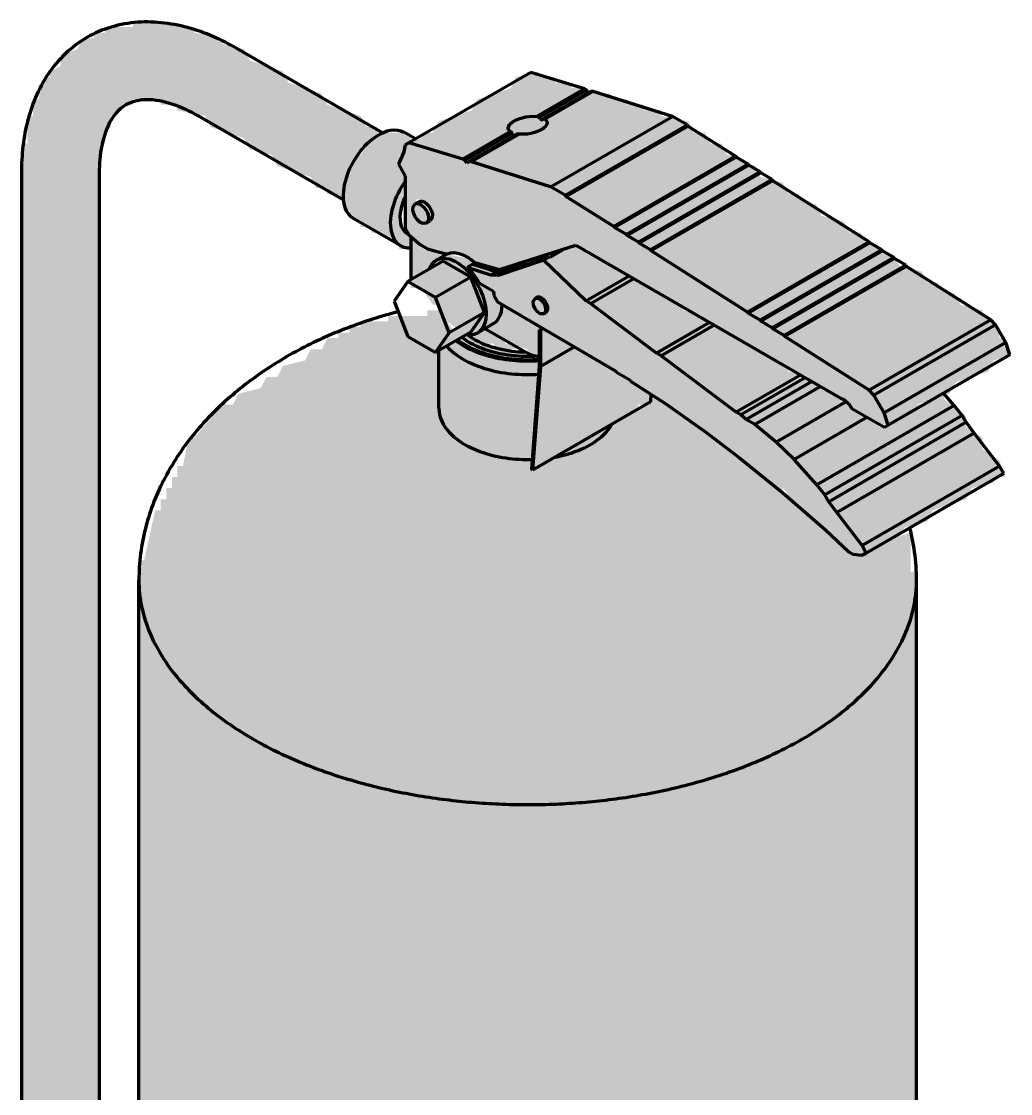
# Model space of a CAD drawing. Header units: millimetres. Extents: x 0 to 420, y 0 to 297.
# Drawn here: x 219 to 236.81, y 219.36 to 238.66 of the extents above; entities that cross this region are included whole.
import ezdxf

# ---------------------------------------------------------------- set-up
doc = ezdxf.new("R2010")
doc.units = ezdxf.units.MM
doc.layers.add('01-VISIBLE', color=7, linetype='CONTINUOUS', lineweight=70)
doc.layers.add('13-GRAFICA', color=30, linetype='CONTINUOUS', lineweight=18)

msp = doc.modelspace()

# ---------------------------------------------------------------- hatches: boundary and pattern name
at = {"layer": '13-GRAFICA', "true_color": 0x202020}
h = msp.add_hatch(color=7, dxfattribs=at)
h.dxf.hatch_style = 1
h.paths.add_polyline_path([(219.01, 215.858), (219.01, 236.458), (219.11, 236.458), (219.11, 236.958), (219.21, 236.958), (219.21, 237.258), (219.31, 237.258), (219.41, 237.658), (219.51, 237.658), (219.51, 237.758), (219.71, 237.858), (219.71, 238.058), (220.01, 238.158), (220.11, 238.358), (220.31, 238.358), (220.31, 238.458), (220.51, 238.458), (220.51, 238.558), (221.01, 238.558), (221.01, 238.658), (222.11, 238.558), (222.11, 238.458), (222.61, 238.358), (222.61, 238.258), (223.01, 238.158), (223.11, 237.958), (223.71, 237.758), (223.81, 237.558), (224.41, 237.358), (224.51, 237.158), (225.11, 236.958), (225.21, 236.758), (225.41, 236.758), (225.41, 236.558), (225.01, 236.258), (225.01, 236.058), (224.91, 236.058), (224.91, 235.858), (224.81, 235.858), (224.81, 235.458), (224.51, 235.558), (224.51, 235.658), (224.31, 235.658), (224.21, 235.858), (223.61, 236.058), (223.51, 236.258), (223.11, 236.358), (223.01, 236.558), (222.41, 236.758), (222.31, 236.958), (221.81, 237.058), (221.81, 237.158), (221.51, 237.158), (221.51, 237.258), (221.01, 237.258), (221.01, 237.158), (220.81, 237.158), (220.81, 237.058), (220.61, 236.958), (220.61, 236.758), (220.51, 236.758), (220.51, 236.458), (220.41, 236.458), (220.41, 215.858), (220.11, 215.858), (220.11, 215.758), (219.31, 215.758), (219.31, 215.858)])
at = {"layer": '13-GRAFICA', "true_color": 0xb21820}
h = msp.add_hatch(color=7, dxfattribs=at)
h.dxf.hatch_style = 1
h.paths.add_polyline_path([(226.51, 234.558), (226.41, 234.558), (226.41, 235.058), (226.41, 235.258), (226.41, 236.658), (226.51, 236.858), (227.11, 237.058), (227.21, 237.258), (227.81, 237.458), (227.91, 237.658), (228.31, 237.758), (228.31, 237.658), (228.61, 237.658), (228.61, 237.558), (228.91, 237.558), (228.91, 237.458), (229.21, 237.458), (229.21, 237.358), (229.61, 237.358), (229.61, 237.258), (229.91, 237.258), (229.91, 237.158), (230.21, 237.158), (230.21, 237.058), (230.51, 237.058), (230.51, 236.958), (231.01, 236.858), (231.11, 236.658), (231.31, 236.658), (231.41, 236.458), (231.61, 236.458), (231.71, 236.258), (231.91, 236.258), (231.91, 236.158), (232.21, 236.058), (232.31, 235.858), (232.71, 235.758), (232.81, 235.558), (233.01, 235.558), (233.01, 235.458), (233.31, 235.358), (233.41, 235.158), (233.81, 235.058), (233.91, 234.858), (234.11, 234.858), (234.21, 234.658), (234.41, 234.658), (234.41, 234.558), (234.71, 234.458), (234.81, 234.258), (235.21, 234.158), (235.31, 233.958), (235.51, 233.958), (235.51, 233.858), (235.81, 233.758), (235.91, 233.558), (236.31, 233.458), (236.31, 233.358), (236.61, 233.158), (236.61, 232.958), (236.71, 232.958), (236.81, 232.658), (236.51, 232.558), (236.41, 232.358), (235.81, 232.158), (235.71, 231.958), (235.11, 231.758), (235.01, 231.558), (234.41, 231.358), (234.31, 231.558), (233.91, 231.658), (233.91, 231.858), (233.31, 232.058), (233.21, 232.258), (232.61, 232.458), (232.51, 232.658), (232.11, 232.758), (232.01, 232.958), (231.41, 233.158), (231.31, 233.358), (230.71, 233.558), (230.61, 233.758), (230.21, 233.858), (230.11, 234.058), (229.51, 234.258), (229.41, 234.458), (229.21, 234.458), (229.21, 234.558), (229.01, 234.558), (229.01, 234.658), (228.91, 234.658), (228.91, 234.558), (228.61, 234.558), (228.61, 234.458), (228.31, 234.458), (228.31, 234.358), (228.01, 234.358), (228.01, 234.258), (227.21, 234.258), (227.21, 234.358), (227.01, 234.358), (227.01, 234.458), (226.51, 234.458)])
at = {"layer": '13-GRAFICA', "true_color": 0xcba23e}
h = msp.add_hatch(color=7, dxfattribs=at)
h.dxf.hatch_style = 1
h.paths.add_polyline_path([(224.91, 235.158), (224.91, 235.258), (224.81, 235.258), (224.81, 235.858), (224.91, 235.858), (225.01, 236.258), (225.11, 236.258), (225.41, 236.658), (226.01, 236.658), (226.01, 236.458), (225.91, 236.458), (225.91, 236.258), (225.81, 236.258), (225.81, 235.958), (225.91, 235.958), (225.81, 234.958), (226.01, 234.858), (226.01, 234.558), (225.81, 234.558), (225.71, 234.758), (225.51, 234.758), (225.51, 234.858), (225.31, 234.858), (225.31, 234.958), (225.11, 234.958), (225.11, 235.058)])
at = {"layer": '13-GRAFICA', "true_color": 0xb21820}
h = msp.add_hatch(color=7, dxfattribs=at)
h.dxf.hatch_style = 1
h.paths.add_polyline_path([(226.21, 236.558), (226.21, 236.658), (226.41, 236.658), (226.41, 235.258), (226.31, 235.258), (226.21, 235.458), (226.11, 235.458), (226.11, 235.358), (226.01, 235.358), (226.01, 236.492)])
h = msp.add_hatch(color=7, dxfattribs=at)
h.dxf.hatch_style = 1
h.paths.add_polyline_path([(225.91, 234.858), (225.91, 235.958), (225.81, 235.958), (225.91, 236.458), (226.01, 236.492), (226.01, 235.358), (226.01, 234.792)])
at = {"layer": '13-GRAFICA', "true_color": 0xd6d9de}
h = msp.add_hatch(color=7, dxfattribs=at)
h.dxf.hatch_style = 1
h.paths.add_polyline_path([(226.11, 235.058), (226.01, 235.358), (226.21, 235.458), (226.21, 235.358), (226.41, 235.258), (226.41, 235.058)])
at = {"layer": '13-GRAFICA', "true_color": 0xb21820}
h = msp.add_hatch(color=7, dxfattribs=at)
h.dxf.hatch_style = 1
h.paths.add_polyline_path([(226.21, 234.558), (226.21, 234.658), (226.01, 234.792), (226.01, 235.358), (226.11, 235.058), (226.41, 235.058), (226.41, 234.558)])
at = {"layer": '13-GRAFICA', "true_color": 0xcba23e}
h = msp.add_hatch(color=7, dxfattribs=at)
h.dxf.hatch_style = 1
h.paths.add_polyline_path([(226.01, 233.858), (226.01, 234.758), (226.11, 234.758), (226.21, 234.558), (227.21, 234.358), (227.21, 234.258), (227.01, 234.258), (227.01, 234.158), (227.11, 234.158), (227.31, 233.858), (227.51, 233.858), (227.51, 233.658), (227.61, 233.658), (227.71, 233.458), (227.91, 233.458), (227.91, 233.358), (228.11, 233.358), (228.11, 233.258), (228.31, 233.158), (228.31, 232.658), (228.11, 232.658), (228.11, 232.758), (227.51, 232.958), (227.41, 233.158), (227.31, 233.158), (227.31, 233.058), (226.81, 233.058), (226.81, 233.158), (226.51, 233.358), (226.51, 233.558), (226.41, 233.558), (226.21, 233.858)])
at = {"layer": '13-GRAFICA', "true_color": 0xb21820}
h = msp.add_hatch(color=7, dxfattribs=at)
h.dxf.hatch_style = 1
h.paths.add_polyline_path([(228.61, 232.958), (228.61, 233.058), (228.51, 233.083), (228.51, 233.558), (228.51, 234.458), (228.61, 234.458), (228.61, 234.558), (228.91, 234.558), (228.91, 234.658), (229.01, 234.658), (229.01, 234.558), (229.41, 234.458), (229.51, 234.258), (230.11, 234.058), (230.21, 233.858), (230.61, 233.758), (230.71, 233.558), (230.91, 233.558), (230.91, 233.458), (231.31, 233.358), (231.41, 233.158), (232.01, 232.958), (232.11, 232.758), (232.51, 232.658), (232.61, 232.458), (232.81, 232.458), (232.81, 232.358), (233.21, 232.258), (233.31, 232.058), (233.91, 231.858), (233.91, 231.658), (234.31, 231.558), (234.41, 231.358), (234.61, 231.358), (234.61, 231.458), (234.81, 231.458), (234.81, 231.558), (235.01, 231.558), (235.11, 231.758), (235.31, 231.758), (235.31, 231.858), (235.61, 231.958), (235.61, 231.858), (236.01, 231.558), (236.01, 231.358), (236.31, 231.158), (236.31, 230.958), (236.61, 230.758), (236.71, 230.458), (236.51, 230.458), (236.51, 230.358), (236.11, 230.258), (236.01, 230.058), (235.41, 229.858), (235.31, 229.658), (234.91, 229.558), (234.81, 229.358), (234.61, 229.358), (234.61, 229.258), (234.41, 229.258), (234.41, 229.158), (234.21, 229.158), (234.21, 229.058), (233.91, 229.058), (233.41, 229.658), (233.21, 229.658), (232.71, 230.258), (232.51, 230.258), (232.21, 230.658), (232.01, 230.658), (231.81, 230.958), (231.61, 230.958), (231.31, 231.358), (231.11, 231.358), (231.01, 231.558), (230.81, 231.558), (230.71, 231.758), (230.51, 231.758), (230.41, 231.958), (230.21, 231.958), (230.21, 232.058), (229.91, 232.158), (229.81, 232.358), (229.41, 232.458), (229.31, 232.658), (228.91, 232.758), (228.81, 232.958)])
h = msp.add_hatch(color=7, dxfattribs=at)
h.dxf.hatch_style = 1
h.paths.add_polyline_path([(228.31, 234.358), (228.31, 234.458), (228.51, 234.458), (228.51, 233.558), (228.21, 233.658), (228.21, 234.358)])
h = msp.add_hatch(color=7, dxfattribs=at)
h.dxf.hatch_style = 1
h.paths.add_polyline_path([(228.11, 233.358), (227.71, 233.458), (227.71, 233.558), (227.51, 233.658), (227.51, 233.858), (227.31, 233.858), (227.01, 234.258), (228.01, 234.258), (228.01, 234.358), (228.21, 234.358), (228.21, 233.658), (228.21, 233.458), (228.21, 233.158)])
at = {"layer": '13-GRAFICA', "true_color": 0xd6d9de}
h = msp.add_hatch(color=7, dxfattribs=at)
h.dxf.hatch_style = 1
h.paths.add_polyline_path([(228.41, 233.358), (228.21, 233.458), (228.21, 233.658), (228.51, 233.558)])
at = {"layer": '13-GRAFICA', "true_color": 0xb21820}
h = msp.add_hatch(color=7, dxfattribs=at)
h.dxf.hatch_style = 1
h.paths.add_polyline_path([(228.21, 233.158), (228.21, 233.458), (228.41, 233.358), (228.51, 233.558), (228.51, 233.083)])
h = msp.add_hatch(color=7, dxfattribs=at)
h.dxf.hatch_style = 1
h.paths.add_polyline_path([(223.81, 194.658), (223.81, 194.758), (223.21, 194.958), (223.11, 195.158), (222.71, 195.258), (222.31, 195.758), (222.11, 195.758), (221.91, 196.058), (221.71, 196.058), (221.61, 196.558), (221.91, 196.358), (221.91, 196.158), (222.01, 196.158), (222.21, 195.858), (222.41, 195.858), (222.51, 195.658), (222.71, 195.658), (222.91, 195.358), (223.11, 195.358), (223.21, 195.158), (223.51, 195.158), (223.51, 195.058), (223.71, 195.058), (223.71, 194.958), (223.91, 194.958), (223.91, 194.858), (224.11, 194.858), (224.11, 194.758), (224.31, 194.758), (224.31, 194.658), (225.01, 194.558), (225.01, 194.458), (225.41, 194.458), (225.41, 194.358), (225.81, 194.358), (225.81, 194.258), (227.31, 194.158), (227.31, 194.058), (228.81, 194.058), (228.81, 194.158), (229.81, 194.158), (229.81, 194.258), (230.91, 194.358), (230.91, 194.458), (231.21, 194.458), (231.21, 194.558), (231.51, 194.558), (231.51, 194.658), (231.81, 194.658), (231.81, 194.758), (232.11, 194.758), (232.11, 194.858), (232.61, 194.958), (232.71, 195.158), (232.91, 195.158), (232.91, 195.258), (233.51, 195.458), (233.91, 195.958), (234.11, 195.958), (234.11, 196.058), (234.41, 196.258), (234.41, 215.358), (234.21, 215.358), (234.21, 215.258), (234.11, 215.258), (233.61, 214.658), (233.41, 214.658), (233.31, 214.458), (233.11, 214.458), (233.11, 214.358), (232.91, 214.358), (232.91, 214.258), (232.71, 214.258), (232.71, 214.158), (232.51, 214.158), (232.51, 214.058), (232.31, 214.058), (232.31, 213.958), (232.11, 213.958), (232.11, 213.858), (231.81, 213.858), (231.81, 213.758), (231.41, 213.758), (231.41, 213.658), (231.11, 213.658), (231.11, 213.558), (230.81, 213.558), (230.81, 213.458), (230.31, 213.458), (230.31, 213.358), (229.61, 213.358), (229.61, 213.258), (228.01, 213.258), (228.01, 213.158), (227.51, 213.158), (227.51, 213.258), (226.61, 213.258), (226.61, 213.358), (225.91, 213.358), (225.91, 213.458), (224.71, 213.658), (224.71, 213.758), (224.41, 213.758), (224.41, 213.858), (224.21, 213.858), (224.21, 213.958), (224.01, 213.958), (224.01, 214.058), (223.71, 214.058), (223.71, 214.158), (223.11, 214.358), (223.11, 214.458), (222.81, 214.558), (222.61, 214.858), (222.41, 214.858), (222.31, 215.058), (222.11, 215.058), (222.11, 215.258), (222.01, 215.258), (222.01, 215.358), (221.71, 215.558), (221.71, 215.758), (221.41, 215.958), (221.41, 216.258), (221.31, 216.258), (221.31, 216.558), (221.21, 216.558), (221.21, 217.258), (221.11, 217.258), (221.11, 228.958), (221.21, 228.958), (221.41, 229.858), (221.51, 229.858), (221.51, 230.058), (221.61, 230.058), (221.61, 230.258), (221.71, 230.258), (221.71, 230.458), (221.81, 230.458), (221.81, 230.658), (221.91, 230.658), (222.01, 231.158), (222.11, 231.158), (222.61, 231.758), (222.81, 231.758), (222.91, 231.958), (223.31, 232.058), (223.41, 232.258), (223.61, 232.258), (223.71, 232.458), (224.11, 232.558), (224.21, 232.758), (224.41, 232.758), (224.51, 232.958), (224.71, 232.958), (224.71, 233.058), (224.91, 233.058), (224.91, 233.158), (225.11, 233.158), (225.11, 233.258), (225.61, 233.258), (225.61, 233.358), (226.31, 233.358), (226.31, 233.458), (226.51, 233.458), (226.81, 233.058), (227.01, 233.058), (227.01, 232.958), (227.21, 232.958), (227.21, 232.858), (228.31, 232.658), (228.21, 230.658), (228.41, 230.658), (228.41, 230.758), (228.81, 230.858), (228.91, 231.058), (229.31, 231.158), (229.41, 231.358), (230.01, 231.558), (230.01, 231.658), (230.31, 231.758), (230.31, 231.958), (230.41, 231.958), (230.51, 231.758), (230.71, 231.758), (230.81, 231.558), (231.01, 231.558), (231.11, 231.358), (231.31, 231.358), (231.61, 230.958), (231.81, 230.958), (232.01, 230.658), (232.21, 230.658), (232.51, 230.258), (232.71, 230.258), (232.71, 230.158), (232.81, 230.158), (233.21, 229.658), (233.41, 229.658), (233.91, 229.058), (234.21, 229.058), (234.21, 229.158), (234.41, 229.158), (234.41, 229.258), (235.01, 229.458), (235.01, 228.758), (235.11, 228.758), (235.11, 197.358), (235.01, 197.358), (235.01, 197.058), (234.91, 197.058), (234.91, 196.658), (234.81, 196.658), (234.71, 196.358), (234.41, 196.158), (234.41, 195.958), (234.31, 195.958), (234.01, 195.558), (233.81, 195.558), (233.61, 195.258), (233.41, 195.258), (233.21, 194.958), (233.01, 194.958), (233.01, 194.858), (232.81, 194.858), (232.81, 194.758), (232.61, 194.758), (232.61, 194.658), (232.31, 194.658), (232.31, 194.558), (232.11, 194.558), (232.11, 194.458), (231.91, 194.458), (231.91, 194.358), (231.21, 194.258), (231.21, 194.158), (230.81, 194.158), (230.81, 194.058), (230.51, 194.058), (230.51, 193.958), (229.01, 193.858), (229.01, 193.758), (227.21, 193.758), (227.21, 193.858), (226.41, 193.858), (226.41, 193.958), (225.21, 194.058), (225.21, 194.158), (225.01, 194.158), (224.91, 194.358), (224.31, 194.458), (224.31, 194.558), (224.11, 194.558), (224.11, 194.658)])
at = {"layer": '13-GRAFICA', "true_color": 0xcba23e}
h = msp.add_hatch(color=7, dxfattribs=at)
h.dxf.hatch_style = 1
h.paths.add_polyline_path([(227.91, 232.758), (227.51, 232.758), (227.51, 232.858), (227.21, 232.858), (227.21, 232.958), (227.01, 232.958), (227.01, 233.058), (227.31, 233.058), (227.31, 233.158), (227.41, 233.158), (227.51, 232.958), (227.71, 232.958), (227.71, 232.858), (227.91, 232.858)])
at = {"layer": '13-GRAFICA', "true_color": 0xc81e2d}
h = msp.add_hatch(color=7, dxfattribs=at)
h.dxf.hatch_style = 1
h.paths.add_polyline_path([(228.21, 230.658), (228.31, 233.158), (228.61, 233.058), (228.61, 232.958), (228.81, 232.958), (228.91, 232.758), (229.31, 232.658), (229.41, 232.458), (229.81, 232.358), (229.91, 232.158), (230.11, 232.158), (230.11, 232.058), (230.31, 231.958), (230.31, 231.758), (230.11, 231.758), (230.01, 231.558), (229.41, 231.358), (229.31, 231.158), (228.91, 231.058), (228.81, 230.858), (228.61, 230.858), (228.61, 230.758), (228.41, 230.758), (228.41, 230.658)])

# ---------------------------------------------------------------- linework, layer by layer
at = {"layer": '01-VISIBLE'}
for p, q in [((225.504, 236.655), (222.881, 238.17)), ((228.171, 237.741), (225.979, 236.476)), ((229.141, 237.445), (228.171, 237.741)), ((229.141, 237.445), (228.281, 236.948)), ((229.177, 237.424), (228.325, 236.932)), ((229.261, 237.403), (228.408, 236.91)), ((229.297, 237.396), (228.434, 236.898)), ((229.177, 237.424), (229.141, 237.445)), ((229.213, 237.375), (229.177, 237.424)), ((229.297, 237.396), (229.261, 237.403)), ((230.722, 236.946), (229.297, 237.396)), ((224.804, 235.443), (222.181, 236.958)), ((228.53, 235.681), (230.722, 236.946)), ((228.793, 235.529), (230.985, 236.795)), ((228.805, 235.508), (230.997, 236.774)), ((230.985, 236.795), (230.722, 236.946)), ((230.997, 236.774), (230.985, 236.795)), ((231.859, 236.235), (230.997, 236.774)), ((226.097, 236.544), (225.887, 236.665)), ((227.808, 236.675), (226.949, 236.179)), ((227.836, 236.65), (226.985, 236.158)), ((227.922, 236.63), (227.069, 236.137)), ((227.968, 236.629), (227.105, 236.13)), ((225.913, 236.438), (225.889, 236.314)), ((225.979, 236.476), (225.913, 236.438)), ((226.949, 236.179), (225.979, 236.476)), ((225.889, 236.314), (225.793, 236.092)), ((231.859, 236.235), (229.667, 234.969)), ((231.871, 236.215), (229.679, 234.949)), ((231.871, 236.215), (231.859, 236.235)), ((232.086, 236.09), (231.871, 236.215)), ((225.793, 236.092), (225.913, 235.871)), ((226.985, 236.158), (226.949, 236.179)), ((227.021, 236.11), (226.985, 236.158)), ((227.069, 236.137), (227.021, 236.11)), ((227.105, 236.13), (227.069, 236.137)), ((228.53, 235.681), (227.105, 236.13)), ((232.086, 236.09), (229.894, 234.824)), ((232.098, 236.069), (229.906, 234.804)), ((232.098, 236.069), (232.086, 236.09)), ((232.302, 235.952), (232.098, 236.069)), ((219.002, 235.931), (219.002, 215.901)), ((220.402, 235.931), (220.402, 215.901)), ((225.913, 235.871), (225.913, 234.931)), ((232.302, 235.952), (230.11, 234.686)), ((232.314, 235.931), (230.122, 234.665)), ((232.518, 235.813), (230.326, 234.548)), ((232.314, 235.931), (232.302, 235.952)), ((232.518, 235.813), (232.314, 235.931)), ((232.53, 235.792), (232.518, 235.813)), ((228.793, 235.529), (228.53, 235.681)), ((232.53, 235.792), (230.338, 234.527)), ((234.266, 234.693), (232.53, 235.792)), ((228.805, 235.508), (228.793, 235.529)), ((229.667, 234.969), (228.805, 235.508)), ((226.091, 235.374), (226.162, 235.414)), ((225.835, 234.617), (224.987, 235.106)), ((226.291, 235.027), (226.362, 235.068)), ((225.913, 234.931), (225.979, 234.817)), ((229.679, 234.949), (229.667, 234.969)), ((229.894, 234.824), (229.679, 234.949)), ((225.98, 234.816), (225.958, 234.829)), ((225.979, 234.817), (226.183, 234.644)), ((226.02, 234.011), (226.02, 234.782)), ((229.906, 234.804), (229.894, 234.824)), ((230.11, 234.686), (229.906, 234.804)), ((230.122, 234.665), (230.11, 234.686)), ((230.326, 234.548), (230.122, 234.665)), ((234.266, 234.693), (232.074, 233.427)), ((234.278, 234.672), (232.086, 233.407)), ((234.278, 234.672), (234.266, 234.693)), ((234.493, 234.548), (234.278, 234.672)), ((226.183, 234.644), (226.314, 234.568)), ((226.314, 234.568), (226.665, 234.467)), ((226.663, 234.468), (226.469, 234.355)), ((227.608, 234.195), (228.984, 234.631)), ((228.791, 234.569), (228.518, 234.412)), ((228.984, 234.631), (233.774, 231.865)), ((230.338, 234.527), (230.326, 234.548)), ((232.074, 233.427), (230.338, 234.527)), ((234.493, 234.548), (232.301, 233.282)), ((234.505, 234.527), (232.313, 233.261)), ((234.505, 234.527), (234.493, 234.548)), ((234.708, 234.41), (234.505, 234.527)), ((226.596, 234.344), (225.96, 233.976)), ((227.091, 234.058), (226.596, 234.344)), ((227.132, 234.292), (227.026, 234.23)), ((227.132, 234.292), (227.56, 234.154)), ((227.15, 234.327), (227.608, 234.195)), ((227.283, 234.289), (227.232, 234.259)), ((228.4, 234.362), (227.586, 234.086)), ((227.977, 234.312), (227.586, 234.086)), ((227.633, 234.15), (227.835, 234.267)), ((227.638, 234.15), (227.848, 234.271)), ((227.642, 234.15), (227.858, 234.274)), ((227.646, 234.149), (227.866, 234.277)), ((227.648, 234.149), (227.871, 234.278)), ((227.956, 234.305), (227.683, 234.148)), ((227.835, 234.196), (228.506, 234.423)), ((227.835, 234.196), (228.108, 234.353)), ((228.4, 234.362), (228.506, 234.423)), ((229.166, 233.63), (228.4, 234.362)), ((228.506, 234.423), (228.518, 234.412)), ((234.708, 234.41), (232.516, 233.144)), ((234.72, 234.389), (232.528, 233.123)), ((234.924, 234.271), (232.732, 233.006)), ((234.72, 234.389), (234.708, 234.41)), ((234.924, 234.271), (234.72, 234.389)), ((234.936, 234.25), (234.924, 234.271)), ((227.454, 234.092), (227.026, 234.23)), ((227.56, 234.154), (227.454, 234.092)), ((227.586, 234.086), (227.454, 234.092)), ((227.56, 234.154), (227.683, 234.148)), ((229.166, 233.63), (229.942, 234.078)), ((234.936, 234.25), (232.744, 232.985)), ((236.457, 233.29), (234.936, 234.25)), ((225.96, 233.976), (225.713, 233.624)), ((226.455, 233.69), (225.96, 233.976)), ((227.091, 234.058), (226.455, 233.69)), ((227.339, 233.42), (227.091, 234.058)), ((227.252, 233.946), (227.502, 233.802)), ((229.25, 233.581), (230.026, 234.029)), ((226.702, 233.053), (226.455, 233.69)), ((227.502, 233.802), (227.508, 233.723)), ((227.508, 233.723), (227.574, 233.609)), ((228.249, 233.673), (228.284, 233.693)), ((225.713, 233.624), (225.96, 232.986)), ((227.574, 233.609), (229.705, 232.364)), ((229.25, 233.581), (229.166, 233.63)), ((230.435, 232.69), (229.25, 233.581)), ((227.339, 233.42), (226.702, 233.053)), ((227.091, 233.068), (227.339, 233.42)), ((228.409, 233.396), (228.444, 233.416)), ((232.086, 233.407), (232.074, 233.427)), ((232.301, 233.282), (232.086, 233.407)), ((227.502, 233.22), (227.219, 233.056)), ((227.346, 233.13), (228.117, 232.685)), ((228.331, 233.109), (228.381, 233.137)), ((228.331, 233.109), (228.345, 233.1)), ((228.331, 232.455), (228.331, 233.109)), ((228.345, 233.1), (228.395, 233.129)), ((231.391, 233.241), (230.435, 232.69)), ((231.475, 233.193), (230.519, 232.641)), ((232.313, 233.261), (232.301, 233.282)), ((232.516, 233.144), (232.313, 233.261)), ((232.528, 233.123), (232.516, 233.144)), ((232.732, 233.006), (232.528, 233.123)), ((236.457, 233.29), (234.265, 232.024)), ((236.54, 233.2), (234.348, 231.934)), ((236.54, 233.2), (236.457, 233.29)), ((236.726, 232.879), (236.54, 233.2)), ((225.96, 232.986), (226.455, 232.701)), ((227.091, 233.068), (226.455, 232.701)), ((226.455, 232.701), (226.702, 233.053)), ((228.345, 233.1), (228.345, 232.447)), ((232.744, 232.985), (232.732, 233.006)), ((234.265, 232.024), (232.744, 232.985)), ((226.517, 231.697), (226.517, 232.736)), ((228.958, 232.8), (228.345, 232.447)), ((236.726, 232.879), (234.534, 231.613)), ((236.798, 232.657), (236.726, 232.879)), ((230.519, 232.641), (230.435, 232.69)), ((231.872, 231.625), (230.519, 232.641)), ((236.798, 232.657), (234.606, 231.391)), ((228.19, 230.594), (228.331, 232.455)), ((228.345, 232.447), (228.204, 230.584)), ((229.705, 232.364), (229.717, 232.343)), ((229.717, 232.343), (229.957, 232.205)), ((229.957, 232.205), (229.969, 232.184)), ((229.969, 232.184), (230.603, 231.776)), ((233.031, 232.294), (231.872, 231.625)), ((233.115, 232.246), (231.956, 231.576)), ((233.235, 232.177), (232.052, 231.494)), ((230.336, 231.948), (230.325, 231.809)), ((233.39, 232.087), (232.207, 231.404)), ((234.348, 231.934), (234.265, 232.024)), ((235.796, 231.747), (235.601, 231.966)), ((230.325, 231.809), (228.204, 230.584)), ((230.603, 231.776), (231.321, 231.265)), ((233.855, 231.815), (232.591, 231.085)), ((233.774, 231.865), (233.798, 231.865)), ((233.798, 231.865), (233.894, 231.782)), ((233.894, 231.782), (233.953, 231.692)), ((234.534, 231.613), (234.348, 231.934)), ((231.956, 231.576), (231.872, 231.625)), ((232.052, 231.494), (231.956, 231.576)), ((235.796, 231.747), (233.321, 230.318)), ((235.939, 231.567), (233.465, 230.138)), ((233.953, 231.692), (234.54, 231.353)), ((234.606, 231.391), (234.534, 231.613)), ((235.939, 231.567), (235.796, 231.747)), ((236.012, 231.443), (235.939, 231.567)), ((232.207, 231.404), (232.052, 231.494)), ((232.591, 231.085), (232.207, 231.404)), ((234.228, 231.534), (232.914, 230.775)), ((236.012, 231.443), (233.537, 230.014)), ((234.54, 231.353), (234.606, 231.391)), ((236.155, 231.249), (236.012, 231.443)), ((231.321, 231.265), (231.932, 230.802)), ((236.155, 231.249), (233.68, 229.82)), ((236.61, 230.655), (236.155, 231.249)), ((232.914, 230.775), (232.591, 231.085)), ((231.932, 230.802), (232.711, 230.172)), ((233.321, 230.318), (232.914, 230.775)), ((236.61, 230.655), (234.136, 229.226)), ((236.688, 230.52), (236.61, 230.655)), ((228.204, 230.584), (228.19, 230.594)), ((236.688, 230.52), (234.213, 229.091)), ((233.465, 230.138), (233.321, 230.318)), ((232.711, 230.172), (233.477, 229.509)), ((233.537, 230.014), (233.465, 230.138)), ((233.68, 229.82), (233.537, 230.014)), ((234.136, 229.226), (233.68, 229.82)), ((233.477, 229.509), (233.896, 229.115)), ((233.896, 229.115), (233.968, 229.073)), ((233.968, 229.073), (234.124, 229.053)), ((234.124, 229.053), (234.213, 229.091)), ((234.213, 229.091), (234.136, 229.226)), ((221.117, 217.228), (221.117, 228.604)), ((235.117, 197.44), (235.117, 228.604))]:
    msp.add_line(p, q, dxfattribs=at)
for points in [[(222.881, 238.17), (222.828, 238.2), (222.775, 238.229), (222.722, 238.257), (222.668, 238.285), (222.614, 238.312), (222.56, 238.338), (222.505, 238.363), (222.449, 238.387), (222.394, 238.411), (222.338, 238.433), (222.281, 238.455), (222.225, 238.475), (222.167, 238.495), (222.11, 238.513), (222.052, 238.531), (221.994, 238.547), (221.936, 238.563), (221.877, 238.577), (221.818, 238.59), (221.759, 238.602), (221.699, 238.612), (221.64, 238.622), (221.58, 238.63), (221.52, 238.636), (221.46, 238.642), (221.4, 238.646), (221.339, 238.648), (221.279, 238.649), (221.218, 238.649), (221.158, 238.647), (221.098, 238.643), (221.038, 238.638), (220.978, 238.632), (220.918, 238.624), (220.858, 238.614), (220.799, 238.602), (220.74, 238.589), (220.682, 238.575), (220.623, 238.558), (220.566, 238.54), (220.509, 238.521), (220.452, 238.499), (220.396, 238.476), (220.341, 238.452), (220.287, 238.425), (220.233, 238.398), (220.181, 238.368), (220.129, 238.337), (220.078, 238.305), (220.028, 238.271), (219.979, 238.235), (219.931, 238.198), (219.885, 238.16), (219.839, 238.121), (219.794, 238.08), (219.751, 238.038), (219.709, 237.994), (219.668, 237.95), (219.629, 237.904), (219.591, 237.857), (219.554, 237.81), (219.518, 237.761), (219.483, 237.711), (219.45, 237.661), (219.418, 237.61), (219.388, 237.558), (219.359, 237.505), (219.331, 237.451), (219.304, 237.397), (219.279, 237.342), (219.254, 237.287), (219.231, 237.231), (219.21, 237.175), (219.189, 237.118), (219.17, 237.061), (219.151, 237.003), (219.134, 236.945), (219.119, 236.887), (219.104, 236.829), (219.09, 236.77), (219.077, 236.711), (219.066, 236.651), (219.055, 236.592), (219.046, 236.532), (219.037, 236.473), (219.03, 236.413), (219.023, 236.353), (219.017, 236.293), (219.013, 236.232), (219.009, 236.172), (219.006, 236.112), (219.004, 236.052), (219.003, 235.991), (219.002, 235.931)], [(220.881, 237.156), (220.828, 237.122), (220.779, 237.083), (220.734, 237.04), (220.693, 236.994), (220.655, 236.944), (220.621, 236.892), (220.59, 236.838), (220.562, 236.782), (220.537, 236.725), (220.514, 236.667), (220.495, 236.608), (220.477, 236.548), (220.462, 236.488), (220.448, 236.427), (220.437, 236.365), (220.427, 236.304), (220.419, 236.242), (220.413, 236.18), (220.408, 236.118), (220.405, 236.055), (220.403, 235.993), (220.402, 235.931)], [(222.181, 236.958), (222.126, 236.988), (222.071, 237.018), (222.016, 237.046), (221.959, 237.073), (221.903, 237.098), (221.845, 237.122), (221.787, 237.145), (221.728, 237.166), (221.669, 237.184), (221.609, 237.201), (221.548, 237.216), (221.487, 237.228), (221.425, 237.238), (221.363, 237.245), (221.301, 237.249), (221.239, 237.249), (221.177, 237.245), (221.115, 237.237), (221.054, 237.225), (220.994, 237.207), (220.936, 237.184), (220.881, 237.156)], [(227.767, 236.742), (227.792, 236.802), (227.84, 236.846), (227.896, 236.88), (227.957, 236.905), (228.02, 236.925), (228.084, 236.939), (228.15, 236.948), (228.216, 236.951), (228.281, 236.948)], [(228.325, 236.932), (228.318, 236.935), (228.311, 236.938), (228.304, 236.941), (228.296, 236.944), (228.289, 236.946), (228.281, 236.948)], [(228.325, 236.932), (228.332, 236.925), (228.339, 236.917), (228.345, 236.909), (228.352, 236.901), (228.358, 236.893), (228.364, 236.885)], [(228.364, 236.885), (228.371, 236.889), (228.379, 236.894), (228.386, 236.898), (228.393, 236.902), (228.4, 236.906), (228.408, 236.91)], [(228.467, 236.836), (228.462, 236.808), (228.449, 236.784), (228.431, 236.762), (228.41, 236.743), (228.388, 236.727), (228.364, 236.712)], [(228.408, 236.91), (228.412, 236.909), (228.416, 236.907), (228.421, 236.905), (228.425, 236.902), (228.429, 236.9), (228.434, 236.898)], [(228.434, 236.898), (228.443, 236.889), (228.451, 236.88), (228.457, 236.87), (228.462, 236.859), (228.466, 236.848), (228.467, 236.836)], [(224.987, 235.106), (224.937, 235.142), (224.895, 235.187), (224.862, 235.239), (224.837, 235.294), (224.819, 235.353), (224.807, 235.413), (224.802, 235.474), (224.801, 235.536), (224.804, 235.597), (224.811, 235.658), (224.821, 235.718), (224.835, 235.778), (224.852, 235.837), (224.871, 235.895), (224.893, 235.953), (224.917, 236.009), (224.943, 236.065), (224.972, 236.119), (225.002, 236.172), (225.035, 236.224), (225.07, 236.275), (225.107, 236.324), (225.146, 236.371), (225.186, 236.417), (225.229, 236.461), (225.274, 236.502), (225.321, 236.542), (225.37, 236.578), (225.422, 236.612), (225.476, 236.642), (225.531, 236.667), (225.589, 236.687), (225.649, 236.701), (225.71, 236.707), (225.771, 236.704), (225.831, 236.69), (225.887, 236.665)], [(227.808, 236.675), (227.797, 236.683), (227.787, 236.693), (227.779, 236.704), (227.772, 236.716), (227.768, 236.729), (227.767, 236.742)], [(227.808, 236.675), (227.812, 236.671), (227.817, 236.666), (227.821, 236.662), (227.826, 236.658), (227.831, 236.654), (227.836, 236.65)], [(227.869, 236.599), (227.863, 236.608), (227.858, 236.616), (227.852, 236.624), (227.846, 236.633), (227.841, 236.641), (227.836, 236.65)], [(227.968, 236.629), (227.96, 236.629), (227.953, 236.629), (227.945, 236.629), (227.937, 236.629), (227.93, 236.63), (227.922, 236.63)], [(228.364, 236.712), (228.303, 236.682), (228.238, 236.659), (228.172, 236.643), (228.105, 236.632), (228.036, 236.627), (227.968, 236.629)], [(225.835, 234.617), (225.786, 234.652), (225.744, 234.697), (225.711, 234.748), (225.686, 234.803), (225.668, 234.861), (225.656, 234.921), (225.65, 234.982), (225.649, 235.042), (225.652, 235.103), (225.659, 235.164), (225.669, 235.224), (225.682, 235.283), (225.699, 235.342), (225.718, 235.4), (225.739, 235.457), (225.763, 235.513), (225.789, 235.568), (225.817, 235.623), (225.847, 235.675), (225.879, 235.727), (225.913, 235.778)], [(225.958, 234.829), (225.91, 234.866), (225.873, 234.914), (225.847, 234.969), (225.831, 235.028), (225.824, 235.088), (225.822, 235.149), (225.827, 235.21), (225.837, 235.27), (225.85, 235.329), (225.868, 235.387), (225.889, 235.444), (225.913, 235.5)], [(226.162, 235.414), (226.178, 235.421), (226.195, 235.424), (226.213, 235.423), (226.23, 235.419), (226.246, 235.413), (226.262, 235.405)], [(226.291, 235.027), (226.23, 235.021), (226.174, 235.048), (226.128, 235.091), (226.091, 235.143), (226.065, 235.2), (226.051, 235.261), (226.055, 235.324), (226.091, 235.374)], [(226.091, 235.374), (226.107, 235.38), (226.125, 235.383), (226.142, 235.382), (226.159, 235.378), (226.176, 235.372), (226.191, 235.364)], [(226.191, 235.364), (226.243, 235.322), (226.284, 235.27), (226.314, 235.211), (226.331, 235.147), (226.328, 235.08), (226.291, 235.027)], [(226.262, 235.405), (226.314, 235.363), (226.355, 235.311), (226.385, 235.252), (226.401, 235.187), (226.399, 235.121), (226.362, 235.068)], [(226.02, 234.575), (225.988, 234.575), (225.956, 234.577), (225.924, 234.582), (225.894, 234.591), (225.864, 234.602), (225.835, 234.617)], [(227.15, 234.327), (227.098, 234.369), (227.043, 234.407), (226.985, 234.439), (226.924, 234.466), (226.86, 234.484), (226.794, 234.492), (226.728, 234.488), (226.665, 234.467)], [(226.469, 234.355), (226.44, 234.336), (226.415, 234.314), (226.392, 234.288), (226.373, 234.259), (226.357, 234.229), (226.344, 234.198)], [(227.219, 233.056), (227.268, 233.093), (227.307, 233.14), (227.336, 233.193), (227.356, 233.251), (227.368, 233.31), (227.374, 233.371), (227.374, 233.432), (227.368, 233.493), (227.359, 233.553), (227.346, 233.613), (227.33, 233.672), (227.31, 233.729), (227.287, 233.786), (227.262, 233.842), (227.234, 233.896), (227.203, 233.949), (227.17, 234), (227.135, 234.05), (227.097, 234.098), (227.057, 234.143), (227.014, 234.187), (226.969, 234.228), (226.922, 234.267), (226.872, 234.301), (226.819, 234.332), (226.764, 234.358), (226.706, 234.377), (226.646, 234.388), (226.585, 234.39), (226.525, 234.379), (226.469, 234.355)], [(227.252, 233.946), (227.221, 233.998), (227.186, 234.048), (227.15, 234.097), (227.111, 234.144), (227.069, 234.188), (227.026, 234.23)], [(228.284, 233.693), (228.297, 233.699), (228.311, 233.701), (228.325, 233.7), (228.339, 233.697), (228.352, 233.692), (228.364, 233.685)], [(228.364, 233.685), (228.406, 233.652), (228.438, 233.61), (228.462, 233.563), (228.476, 233.512), (228.474, 233.459), (228.444, 233.416)], [(227.502, 233.22), (227.553, 233.259), (227.594, 233.31), (227.624, 233.368), (227.643, 233.43), (227.654, 233.495), (227.657, 233.56)], [(228.409, 233.396), (228.344, 233.396), (228.289, 233.435), (228.249, 233.488), (228.223, 233.55), (228.217, 233.617), (228.249, 233.673)], [(228.249, 233.673), (228.262, 233.678), (228.276, 233.68), (228.29, 233.68), (228.303, 233.676), (228.316, 233.671), (228.329, 233.665)], [(228.329, 233.665), (228.37, 233.632), (228.403, 233.59), (228.427, 233.543), (228.44, 233.491), (228.438, 233.438), (228.409, 233.396)], [(225.787, 233.432), (225.729, 233.417), (225.671, 233.402), (225.613, 233.385), (225.555, 233.369), (225.497, 233.352), (225.439, 233.335), (225.382, 233.317), (225.324, 233.299), (225.267, 233.281), (225.21, 233.262), (225.153, 233.243), (225.096, 233.223), (225.039, 233.203), (224.983, 233.182), (224.926, 233.162), (224.87, 233.14), (224.814, 233.119), (224.758, 233.096), (224.702, 233.074), (224.646, 233.051), (224.591, 233.027), (224.536, 233.004), (224.481, 232.979), (224.426, 232.955), (224.371, 232.93), (224.316, 232.904), (224.262, 232.878), (224.208, 232.852), (224.154, 232.825), (224.101, 232.798), (224.047, 232.77), (223.994, 232.742), (223.941, 232.713), (223.888, 232.685), (223.836, 232.655), (223.783, 232.625), (223.731, 232.595), (223.68, 232.564), (223.628, 232.533), (223.577, 232.501), (223.526, 232.469), (223.475, 232.437), (223.425, 232.404), (223.375, 232.371), (223.325, 232.337), (223.276, 232.302), (223.226, 232.268), (223.178, 232.232), (223.129, 232.197), (223.081, 232.161), (223.033, 232.124), (222.986, 232.087), (222.939, 232.05), (222.892, 232.012), (222.846, 231.973), (222.8, 231.934), (222.754, 231.895), (222.709, 231.855), (222.664, 231.815), (222.62, 231.774), (222.576, 231.733), (222.532, 231.692), (222.489, 231.65), (222.447, 231.607), (222.405, 231.564), (222.363, 231.521), (222.322, 231.477), (222.281, 231.432), (222.241, 231.387), (222.202, 231.342), (222.162, 231.296), (222.124, 231.25), (222.086, 231.204), (222.048, 231.156), (222.011, 231.109), (221.975, 231.061), (221.939, 231.012), (221.904, 230.964), (221.87, 230.914), (221.836, 230.865), (221.802, 230.814), (221.77, 230.764), (221.738, 230.713), (221.707, 230.661), (221.676, 230.61), (221.646, 230.557), (221.617, 230.505), (221.588, 230.452), (221.561, 230.398), (221.533, 230.345), (221.507, 230.291), (221.482, 230.236), (221.457, 230.181), (221.433, 230.126), (221.41, 230.07), (221.387, 230.015), (221.366, 229.958), (221.345, 229.902), (221.325, 229.845), (221.306, 229.788), (221.288, 229.731), (221.271, 229.673), (221.254, 229.615), (221.239, 229.557), (221.224, 229.498), (221.211, 229.44), (221.198, 229.381), (221.186, 229.322), (221.175, 229.263), (221.165, 229.204), (221.156, 229.144), (221.148, 229.084), (221.14, 229.025), (221.134, 228.965), (221.129, 228.905), (221.124, 228.845), (221.121, 228.785), (221.119, 228.725), (221.117, 228.664), (221.117, 228.604)], [(226.822, 232.912), (226.872, 232.877), (226.923, 232.844), (226.975, 232.814), (227.029, 232.785), (227.083, 232.758), (227.139, 232.733), (227.195, 232.71), (227.252, 232.689), (227.31, 232.669), (227.368, 232.651), (227.426, 232.635), (227.485, 232.62), (227.545, 232.606), (227.604, 232.594), (227.664, 232.583), (227.724, 232.574), (227.785, 232.566), (227.845, 232.56), (227.906, 232.555), (227.966, 232.551), (228.027, 232.548), (228.088, 232.547), (228.149, 232.547), (228.209, 232.548), (228.27, 232.551), (228.331, 232.555)], [(226.85, 232.929), (226.901, 232.893), (226.953, 232.859), (227.007, 232.828), (227.062, 232.799), (227.118, 232.772), (227.174, 232.747), (227.232, 232.724), (227.29, 232.703), (227.349, 232.683), (227.409, 232.665), (227.469, 232.649), (227.529, 232.634), (227.59, 232.621), (227.651, 232.61), (227.712, 232.6), (227.773, 232.591), (227.835, 232.584), (227.897, 232.579), (227.959, 232.574), (228.021, 232.571), (228.083, 232.57), (228.145, 232.57), (228.207, 232.571), (228.269, 232.574), (228.331, 232.578)], [(226.929, 232.974), (226.978, 232.939), (227.028, 232.906), (227.08, 232.876), (227.133, 232.848), (227.187, 232.821), (227.242, 232.797), (227.297, 232.775), (227.354, 232.755), (227.411, 232.736), (227.469, 232.719), (227.527, 232.704), (227.585, 232.69), (227.644, 232.678), (227.703, 232.667), (227.762, 232.658), (227.822, 232.65), (227.882, 232.644), (227.942, 232.639), (228.002, 232.636), (228.062, 232.634), (228.122, 232.633), (228.182, 232.634), (228.242, 232.636)], [(227.02, 233.027), (227.054, 233.022), (227.088, 233.021), (227.122, 233.024), (227.156, 233.03), (227.188, 233.041), (227.219, 233.056)], [(227.024, 233.026), (227.074, 232.989), (227.126, 232.955), (227.18, 232.924), (227.235, 232.896), (227.291, 232.87), (227.348, 232.846), (227.407, 232.824), (227.465, 232.804), (227.525, 232.787), (227.585, 232.771), (227.645, 232.757), (227.706, 232.745), (227.767, 232.735), (227.829, 232.726), (227.89, 232.719), (227.952, 232.714), (228.014, 232.711), (228.076, 232.709)], [(226.657, 232.817), (226.699, 232.772), (226.745, 232.73), (226.792, 232.69), (226.841, 232.653), (226.893, 232.618), (226.945, 232.586), (226.999, 232.556), (227.054, 232.527), (227.11, 232.501), (227.167, 232.477), (227.225, 232.454), (227.283, 232.433), (227.342, 232.414), (227.401, 232.397), (227.461, 232.381), (227.521, 232.366), (227.581, 232.354), (227.642, 232.342), (227.703, 232.332), (227.764, 232.324), (227.826, 232.317), (227.887, 232.311), (227.949, 232.307), (228.011, 232.304), (228.073, 232.302), (228.134, 232.302), (228.196, 232.303), (228.258, 232.305), (228.32, 232.309)], [(228.331, 232.621), (228.294, 232.626), (228.257, 232.633), (228.22, 232.642), (228.185, 232.654), (228.15, 232.668), (228.117, 232.685)], [(226.517, 231.697), (226.52, 231.637), (226.53, 231.578), (226.546, 231.52), (226.568, 231.464), (226.596, 231.411), (226.627, 231.36), (226.663, 231.311), (226.702, 231.266), (226.744, 231.222), (226.789, 231.182), (226.835, 231.144), (226.884, 231.109), (226.934, 231.075), (226.985, 231.044), (227.038, 231.015), (227.092, 230.988), (227.146, 230.963), (227.202, 230.939), (227.258, 230.918), (227.314, 230.898), (227.372, 230.88), (227.429, 230.863), (227.488, 230.848), (227.546, 230.834), (227.605, 230.822), (227.664, 230.811), (227.724, 230.802), (227.783, 230.794), (227.843, 230.787), (227.903, 230.782), (227.963, 230.778), (228.023, 230.775), (228.083, 230.774), (228.143, 230.774), (228.203, 230.775)], [(229.248, 231.044), (229.3, 231.075), (229.35, 231.109), (229.399, 231.145), (229.446, 231.183), (229.49, 231.224), (229.532, 231.267), (229.572, 231.313), (229.607, 231.362), (229.639, 231.413)], [(228.609, 230.818), (228.67, 230.83), (228.73, 230.844), (228.79, 230.859), (228.85, 230.876), (228.909, 230.895), (228.967, 230.915), (229.025, 230.937), (229.082, 230.961), (229.139, 230.986), (229.194, 231.014), (229.248, 231.044)], [(235.117, 228.604), (235.116, 228.668), (235.115, 228.731), (235.112, 228.794), (235.108, 228.857), (235.103, 228.92), (235.098, 228.983), (235.091, 229.046), (235.083, 229.109), (235.074, 229.172), (235.064, 229.234), (235.052, 229.297), (235.04, 229.359), (235.027, 229.421), (235.013, 229.482), (234.998, 229.544)], [(221.117, 228.604), (221.117, 228.544), (221.12, 228.484), (221.124, 228.424), (221.129, 228.364), (221.136, 228.304), (221.145, 228.244), (221.154, 228.185), (221.166, 228.126), (221.179, 228.067), (221.193, 228.008), (221.209, 227.95), (221.226, 227.893), (221.245, 227.835), (221.264, 227.778), (221.286, 227.722), (221.308, 227.666), (221.332, 227.611), (221.356, 227.556), (221.382, 227.501), (221.409, 227.448), (221.438, 227.394), (221.467, 227.342), (221.497, 227.29), (221.529, 227.238), (221.561, 227.188), (221.594, 227.137), (221.628, 227.088), (221.663, 227.039), (221.699, 226.99), (221.736, 226.943), (221.773, 226.895), (221.812, 226.849), (221.85, 226.803), (221.89, 226.758), (221.931, 226.713), (221.972, 226.669), (222.013, 226.625), (222.056, 226.582), (222.098, 226.54), (222.142, 226.499), (222.186, 226.457), (222.231, 226.417), (222.276, 226.377), (222.321, 226.338), (222.367, 226.299), (222.414, 226.261), (222.461, 226.223), (222.508, 226.186), (222.556, 226.149), (222.604, 226.113), (222.653, 226.078), (222.702, 226.043), (222.752, 226.008), (222.801, 225.974), (222.851, 225.941), (222.902, 225.908), (222.953, 225.876), (223.004, 225.844), (223.055, 225.813), (223.107, 225.782), (223.159, 225.751), (223.211, 225.721), (223.264, 225.692), (223.316, 225.663), (223.369, 225.634), (223.423, 225.606), (223.476, 225.578), (223.53, 225.551), (223.584, 225.525), (223.638, 225.498), (223.693, 225.472), (223.747, 225.447), (223.802, 225.422), (223.857, 225.397), (223.912, 225.373), (223.967, 225.349), (224.023, 225.326), (224.079, 225.303), (224.134, 225.281), (224.19, 225.258), (224.247, 225.237), (224.303, 225.215), (224.359, 225.194), (224.416, 225.174), (224.473, 225.154), (224.53, 225.134), (224.587, 225.114), (224.644, 225.095), (224.701, 225.077), (224.758, 225.058), (224.816, 225.04), (224.874, 225.023), (224.931, 225.006), (224.989, 224.989), (225.047, 224.972), (225.105, 224.956), (225.163, 224.94), (225.221, 224.925), (225.28, 224.91), (225.338, 224.895), (225.397, 224.88), (225.455, 224.866), (225.514, 224.853), (225.572, 224.839), (225.631, 224.826), (225.69, 224.813), (225.749, 224.801), (225.808, 224.789), (225.867, 224.777), (225.926, 224.766), (225.985, 224.755), (226.045, 224.744), (226.104, 224.733), (226.163, 224.723), (226.223, 224.714), (226.282, 224.704), (226.342, 224.695), (226.401, 224.686), (226.461, 224.677), (226.521, 224.669), (226.58, 224.661), (226.64, 224.654), (226.7, 224.646), (226.76, 224.639), (226.82, 224.633), (226.88, 224.626), (226.939, 224.62), (226.999, 224.615), (227.059, 224.609), (227.119, 224.604), (227.179, 224.599), (227.239, 224.595), (227.3, 224.59), (227.36, 224.587), (227.42, 224.583), (227.48, 224.58), (227.54, 224.577), (227.6, 224.574), (227.66, 224.571), (227.721, 224.569), (227.781, 224.567), (227.841, 224.566), (227.901, 224.565), (227.961, 224.564), (228.022, 224.563), (228.082, 224.563), (228.142, 224.563), (228.202, 224.563), (228.263, 224.564), (228.323, 224.565), (228.383, 224.566), (228.443, 224.567), (228.503, 224.569), (228.564, 224.571), (228.624, 224.573), (228.684, 224.576), (228.744, 224.579), (228.804, 224.582), (228.864, 224.586), (228.925, 224.59), (228.985, 224.594), (229.045, 224.598), (229.105, 224.603), (229.165, 224.608), (229.225, 224.614), (229.285, 224.619), (229.345, 224.625), (229.405, 224.632), (229.464, 224.638), (229.524, 224.645), (229.584, 224.653), (229.644, 224.66), (229.703, 224.668), (229.763, 224.676), (229.823, 224.685), (229.882, 224.693), (229.942, 224.703), (230.001, 224.712), (230.061, 224.722), (230.12, 224.732), (230.18, 224.742), (230.239, 224.753), (230.298, 224.764), (230.357, 224.775), (230.416, 224.787), (230.475, 224.799), (230.534, 224.811), (230.593, 224.824), (230.652, 224.837), (230.711, 224.851), (230.769, 224.864), (230.828, 224.878), (230.886, 224.893), (230.945, 224.907), (231.003, 224.922), (231.061, 224.938), (231.119, 224.954), (231.177, 224.97), (231.235, 224.986), (231.293, 225.003), (231.351, 225.02), (231.409, 225.038), (231.466, 225.055), (231.523, 225.074), (231.581, 225.092), (231.638, 225.111), (231.695, 225.131), (231.752, 225.15), (231.809, 225.171), (231.865, 225.191), (231.922, 225.212), (231.978, 225.233), (232.034, 225.255), (232.09, 225.277), (232.146, 225.3), (232.202, 225.322), (232.257, 225.346), (232.313, 225.369), (232.368, 225.394), (232.423, 225.418), (232.478, 225.443), (232.532, 225.468), (232.587, 225.494), (232.641, 225.52), (232.695, 225.547), (232.749, 225.574), (232.802, 225.602), (232.856, 225.63), (232.909, 225.658), (232.962, 225.687), (233.014, 225.717), (233.066, 225.747)], [(233.066, 225.747), (233.119, 225.777), (233.17, 225.808), (233.222, 225.839), (233.273, 225.871), (233.324, 225.904), (233.375, 225.936), (233.425, 225.97), (233.475, 226.004), (233.525, 226.038), (233.574, 226.073), (233.623, 226.109), (233.671, 226.145), (233.719, 226.181), (233.767, 226.219), (233.814, 226.256), (233.861, 226.294), (233.907, 226.333), (233.953, 226.373), (233.998, 226.413), (234.043, 226.453), (234.087, 226.494), (234.131, 226.536), (234.174, 226.578), (234.216, 226.621), (234.258, 226.665), (234.299, 226.709), (234.34, 226.754), (234.38, 226.799), (234.419, 226.845), (234.457, 226.892), (234.495, 226.939), (234.532, 226.987), (234.568, 227.035), (234.603, 227.084), (234.637, 227.134), (234.67, 227.184), (234.703, 227.235), (234.734, 227.287), (234.765, 227.339), (234.794, 227.392), (234.823, 227.445), (234.85, 227.499), (234.876, 227.553), (234.901, 227.608), (234.925, 227.664), (234.947, 227.72), (234.968, 227.776), (234.988, 227.833), (235.007, 227.891), (235.024, 227.949), (235.04, 228.007), (235.054, 228.066), (235.067, 228.125), (235.079, 228.184), (235.089, 228.243), (235.097, 228.303), (235.104, 228.363), (235.11, 228.423), (235.114, 228.484), (235.116, 228.544), (235.117, 228.604)]]:
    msp.add_lwpolyline(points, dxfattribs=at)

doc.saveas('drawing.dxf')
